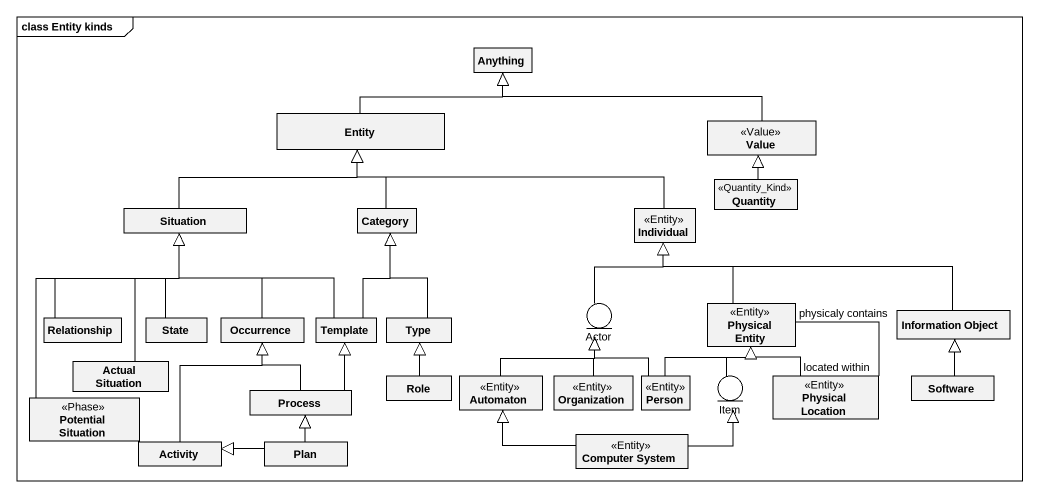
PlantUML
@startuml
mainframe class Entity kinds
allowmixing
hide circle
hide empty members
class Anything
class "Entity" as Entity_
class Value <<Value>>
class Quantity <<Quantity_Kind>>
class Situation
class Category
class Individual <<Entity>>
class Relationship
class "State" as State_
class Occurrence
class Template
class Type
entity "Actor" as Actor_
class "Physical Entity" as Physical_Entity <<Entity>>
class "Information Object" as Information_Object
class "Actual Situation" as Actual_Situation
class Role
class Automaton <<Entity>>
class Organization <<Entity>>
class "Person" as Person_ <<Entity>>
entity Item
class "Physical Location" as Physical_Location <<Entity>>
class Software
class "Potential Situation" as Potential_Situation <<Phase>>
class "Process" as Process_
class Activity
class Plan
class "Computer System" as Computer_System <<Entity>>
Entity_ -right-|> Anything
Value -left-|> Anything
Quantity -up-|> Value
Situation -right-|> Entity_
Category -up-|> Entity_
Individual -left-|> Entity_
Relationship -up-|> Situation
State_ -up-|> Situation
Occurrence -up-|> Situation
Template -up-|> Situation
Template -up-|> Category
Type -up-|> Category
Actor_ -up-|> Individual
Physical_Entity -up-|> Individual
Physical_Entity "physicaly contains" -- "located within" Physical_Location
Information_Object -left-|> Individual
Actual_Situation -up-|> Situation
Role -up-|> Type
Automaton -up-|> Actor_
Organization -up-|> Actor_
Person_ -up-|> Actor_
Person_ -up-|> Physical_Entity
Item -up-|> Physical_Entity
Physical_Location -up-|> Physical_Entity
Software -up-|> Information_Object
Potential_Situation -up-|> Situation
Process_ -up-|> Occurrence
Process_ -up-|> Template
Activity -up-|> Occurrence
Plan -up-|> Process_
Plan -left-|> Activity
Computer_System -left-|> Automaton
Computer_System -right-|> Item
@enduml
